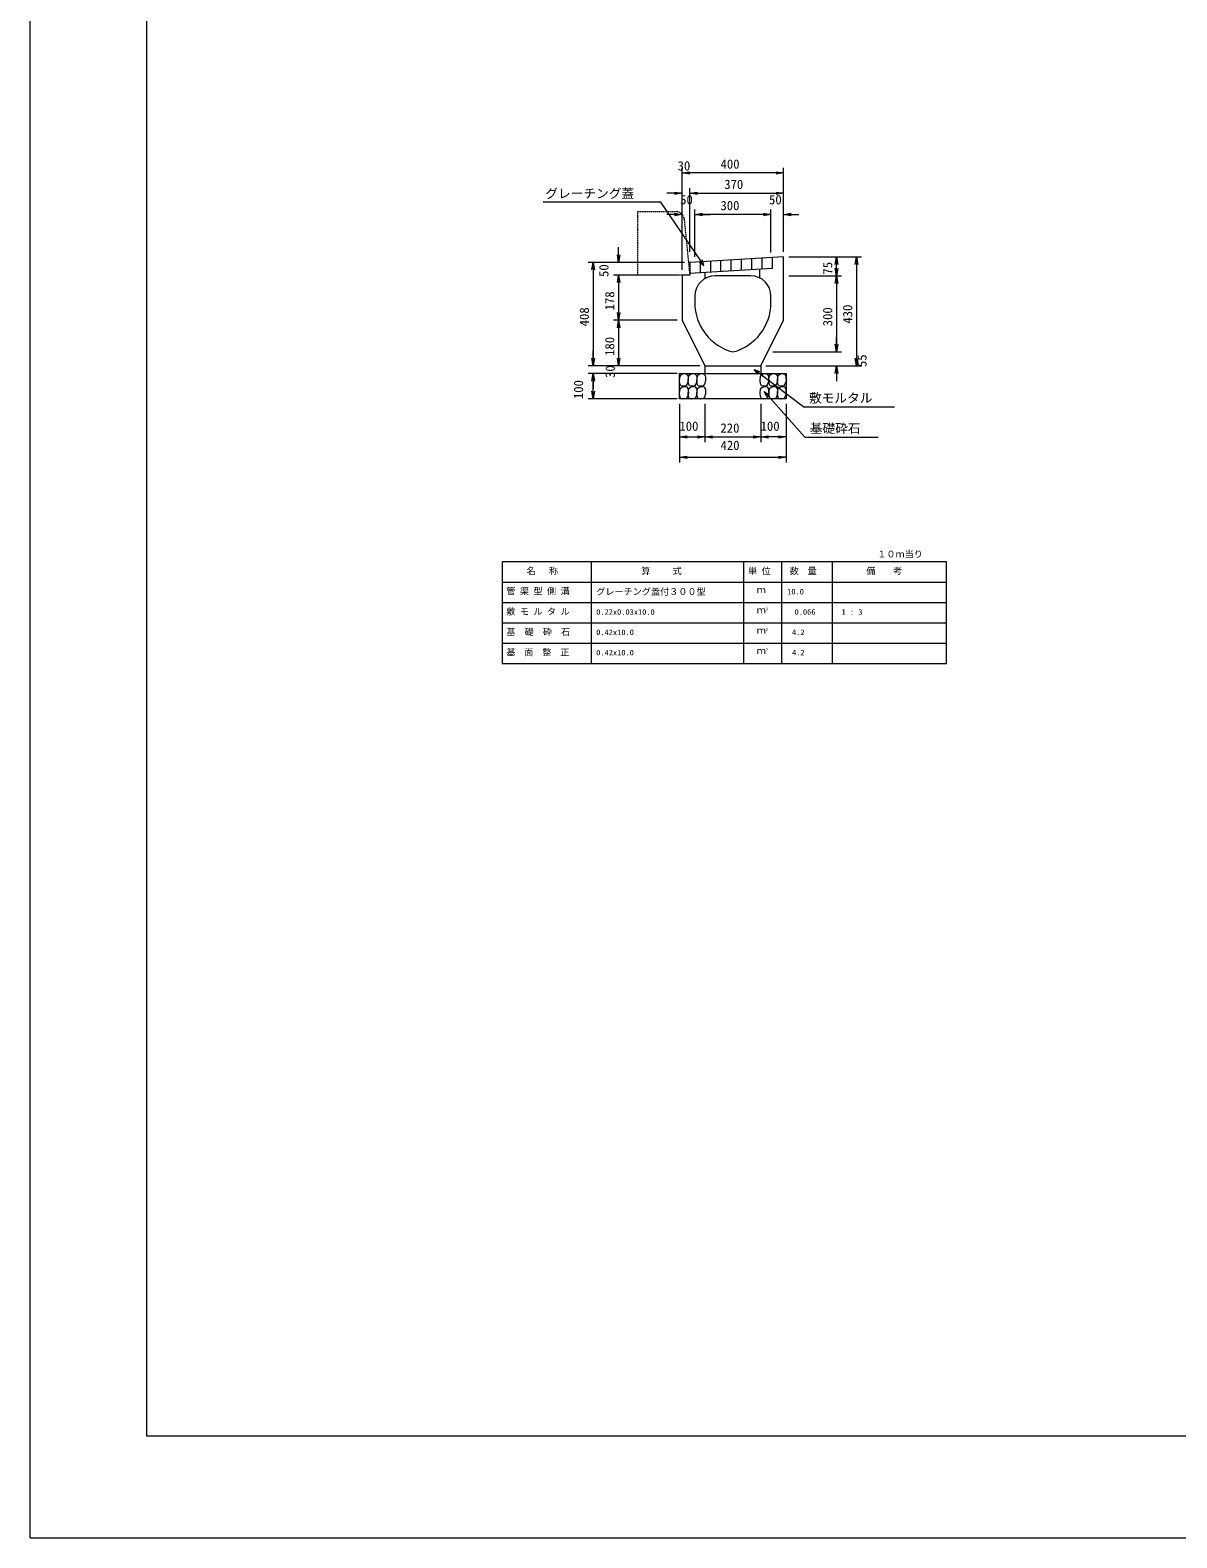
# Model space of a CAD drawing. Units: millimetres on the paper. Extents: x 0 to 841, y 0 to 594.
# Drawn here: x 0 to 225.9, y 0 to 297 of the extents above; entities that cross this region are included whole.
import ezdxf
from ezdxf.enums import TextEntityAlignment as Align

# ---------------------------------------------------------------- set-up
doc = ezdxf.new("R2010")
doc.units = ezdxf.units.MM
doc.linetypes.add('USER1', pattern=[0.375, 0.25, -0.125])
for name, color, linetype, lineweight in [('D-MTR-FRAM（材料表図枠）', 2, 'Continuous', 18), ('D-STR-DIM（寸法）', 7, 'Continuous', 18), ('D-STR-HTXT（旗揚げ）', 7, 'Continuous', 18), ('D-STR-STRn（構造物）', 7, 'Continuous', 18), ('D-STR（構造物外形線）', 1, 'Continuous', 18), ('D-TTL(外枠）', 2, 'Continuous', 18), ('DEFPOINTS_2', 8, 'Continuous', 18)]:
    doc.layers.add(name, color=color, linetype=linetype, lineweight=lineweight)
doc.layers.add('D-MTR-TXT(文字列）', color=7, linetype='Continuous')
doc.layers.add('D-STR-TXT（文字）', color=7, linetype='Continuous')
doc.styles.add('ＭＳ ゴシック', font='')
doc.styles.get('ＭＳ ゴシック').set_extended_font_data('MS Gothic')

msp = doc.modelspace()

# ---------------------------------------------------------------- linework, layer by layer
at = {"layer": 'D-MTR-FRAM（材料表図枠）'}
for p, q in [((93, 192.254), (93, 172.254)), ((180.5, 192.254), (93, 192.254)), ((110.5, 192.254), (110.5, 172.254)), ((140.5, 192.254), (140.5, 172.254)), ((148, 192.254), (148, 172.254)), ((158, 192.254), (158, 172.254)), ((180.5, 172.254), (180.5, 192.254)), ((93, 188.254), (180.5, 188.254)), ((93, 184.254), (180.5, 184.254)), ((93, 180.254), (180.5, 180.254)), ((93, 176.254), (180.5, 176.254)), ((93, 172.254), (180.5, 172.254))]:
    msp.add_line(p, q, dxfattribs=at)
at = {"layer": 'D-STR-DIM（寸法）'}
for p, q in [((128.414, 253.361), (128.414, 269.861)), ((128.414, 268.861), (129.914, 269.111)), ((129.914, 268.611), (128.414, 268.861)), ((128.414, 268.861), (129.914, 268.861)), ((146.914, 268.861), (129.914, 268.861)), ((146.914, 269.111), (148.414, 268.861)), ((148.414, 268.861), (146.914, 268.611)), ((148.414, 268.861), (146.914, 268.861)), ((148.414, 253.361), (148.414, 269.861)), ((126.914, 264.861), (125.414, 264.861)), ((126.914, 265.111), (128.414, 264.861)), ((128.414, 264.861), (126.914, 264.611)), ((128.414, 264.861), (126.914, 264.861)), ((129.914, 253.361), (129.914, 265.861)), ((129.914, 264.861), (131.414, 265.111)), ((129.914, 264.861), (131.414, 265.111)), ((131.414, 264.611), (129.914, 264.861)), ((129.914, 264.861), (131.414, 264.861)), ((131.414, 264.611), (129.914, 264.861)), ((129.914, 264.861), (131.414, 264.861)), ((131.414, 264.861), (146.914, 264.861)), ((131.414, 264.861), (132.914, 264.861)), ((146.914, 265.111), (148.414, 264.861)), ((148.414, 264.861), (146.914, 264.611)), ((148.414, 264.861), (146.914, 264.861)), ((128.414, 249.761), (128.414, 261.682)), ((130.914, 252.321), (130.914, 261.682)), ((130.914, 252.321), (130.914, 261.682)), ((145.914, 253.213), (145.914, 261.682)), ((145.914, 253.213), (145.914, 261.682)), ((148.414, 253.361), (148.414, 261.682)), ((126.914, 260.682), (125.414, 260.682)), ((126.914, 260.932), (128.414, 260.682)), ((128.414, 260.682), (126.914, 260.432)), ((128.414, 260.682), (126.914, 260.682)), ((130.914, 260.682), (132.414, 260.932)), ((130.914, 260.682), (132.414, 260.932)), ((132.414, 260.432), (130.914, 260.682)), ((130.914, 260.682), (132.414, 260.682)), ((132.414, 260.432), (130.914, 260.682)), ((130.914, 260.682), (132.414, 260.682)), ((132.414, 260.682), (133.914, 260.682)), ((144.414, 260.682), (132.414, 260.682)), ((144.414, 260.682), (142.914, 260.682)), ((144.414, 260.932), (145.914, 260.682)), ((144.414, 260.932), (145.914, 260.682)), ((145.914, 260.682), (144.414, 260.432)), ((145.914, 260.682), (144.414, 260.682)), ((145.914, 260.682), (144.414, 260.432)), ((145.914, 260.682), (144.414, 260.682)), ((148.414, 260.682), (149.914, 260.932)), ((149.914, 260.432), (148.414, 260.682)), ((148.414, 260.682), (149.914, 260.682)), ((149.914, 260.682), (151.414, 260.682)), ((115.914, 251.261), (115.664, 252.761)), ((115.914, 252.761), (115.914, 254.261)), ((116.164, 252.761), (115.914, 251.261)), ((115.914, 251.261), (115.914, 252.761)), ((127.414, 251.261), (109.914, 251.261)), ((110.664, 249.761), (110.914, 251.261)), ((110.914, 251.261), (111.164, 249.761)), ((110.914, 251.261), (110.914, 249.761)), ((110.914, 249.761), (110.914, 232.361)), ((128.914, 251.261), (114.914, 251.261)), ((131.841, 251.393), (132.725, 250.634)), ((132.725, 250.634), (132.09, 251.563)), ((132.725, 250.634), (132.339, 251.733)), ((149.414, 252.361), (159.841, 252.361)), ((149.414, 252.361), (163.774, 252.361)), ((158.591, 250.861), (158.841, 252.361)), ((158.841, 248.611), (158.591, 250.111)), ((158.841, 252.361), (159.091, 250.861)), ((158.841, 252.361), (158.841, 250.861)), ((158.841, 250.111), (158.841, 250.861)), ((159.091, 250.111), (158.841, 248.611)), ((158.841, 248.611), (158.841, 250.111)), ((162.524, 250.861), (162.774, 252.361)), ((162.774, 252.361), (163.024, 250.861)), ((162.774, 252.361), (162.774, 250.861)), ((162.774, 250.861), (162.774, 232.361)), ((127.414, 248.761), (114.914, 248.761)), ((127.414, 248.761), (114.914, 248.761)), ((115.664, 247.261), (115.914, 248.761)), ((115.664, 247.261), (115.914, 248.761)), ((115.914, 248.761), (116.164, 247.261)), ((115.914, 248.761), (115.914, 247.261)), ((115.914, 248.761), (116.164, 247.261)), ((115.914, 248.761), (115.914, 247.261)), ((115.914, 247.261), (115.914, 245.761)), ((115.914, 247.261), (115.914, 241.361)), ((149.414, 248.611), (159.841, 248.611)), ((149.414, 248.611), (159.841, 248.611)), ((158.591, 247.111), (158.841, 248.611)), ((158.841, 248.611), (159.091, 247.111)), ((158.841, 248.611), (158.841, 247.111)), ((158.841, 247.111), (158.841, 235.111)), ((115.914, 239.861), (115.664, 241.361)), ((116.164, 241.361), (115.914, 239.861)), ((115.914, 239.861), (115.914, 241.361)), ((127.414, 239.861), (114.914, 239.861)), ((127.414, 239.861), (114.914, 239.861)), ((115.664, 238.361), (115.914, 239.861)), ((115.914, 239.861), (116.164, 238.361)), ((115.914, 239.861), (115.914, 238.361)), ((115.914, 238.361), (115.914, 232.361)), ((158.841, 233.611), (158.591, 235.111)), ((158.841, 233.611), (158.591, 235.111)), ((158.841, 235.111), (158.841, 236.611)), ((159.091, 235.111), (158.841, 233.611)), ((158.841, 233.611), (158.841, 235.111)), ((159.091, 235.111), (158.841, 233.611)), ((158.841, 233.611), (158.841, 235.111)), ((110.914, 230.861), (110.664, 232.361)), ((110.914, 230.861), (110.664, 232.361)), ((110.914, 232.361), (110.914, 233.861)), ((111.164, 232.361), (110.914, 230.861)), ((110.914, 230.861), (110.914, 232.361)), ((111.164, 232.361), (110.914, 230.861)), ((110.914, 230.861), (110.914, 232.361)), ((115.914, 230.861), (115.664, 232.361)), ((116.164, 232.361), (115.914, 230.861)), ((115.914, 230.861), (115.914, 232.361)), ((146.289, 233.611), (159.841, 233.611)), ((146.289, 233.611), (159.841, 233.611)), ((162.774, 230.861), (162.524, 232.361)), ((163.024, 232.361), (162.774, 230.861)), ((162.774, 230.861), (162.774, 232.361)), ((131.914, 230.861), (109.914, 230.861)), ((127.414, 230.861), (109.914, 230.861)), ((126.914, 229.361), (109.914, 229.361)), ((127.414, 229.361), (109.914, 229.361)), ((110.664, 227.861), (110.914, 229.361)), ((110.664, 227.861), (110.914, 229.361)), ((110.914, 229.361), (111.164, 227.861)), ((110.914, 229.361), (110.914, 227.861)), ((110.914, 229.361), (111.164, 227.861)), ((110.914, 229.361), (110.914, 227.861)), ((131.914, 230.861), (114.914, 230.861)), ((143.319, 229.263), (142.6, 230.179)), ((142.6, 230.179), (143.681, 229.745)), ((142.6, 230.179), (143.5, 229.504)), ((144.914, 230.861), (159.841, 230.861)), ((144.914, 230.861), (163.774, 230.861)), ((158.591, 229.361), (158.841, 230.861)), ((158.841, 230.861), (159.091, 229.361)), ((158.841, 230.861), (158.841, 229.361)), ((158.841, 229.361), (158.841, 227.861)), ((110.914, 224.361), (110.664, 225.861)), ((110.914, 227.861), (110.914, 226.361)), ((110.914, 225.861), (110.914, 227.861)), ((111.164, 225.861), (110.914, 224.361)), ((110.914, 224.361), (110.914, 225.861)), ((145.11, 224.748), (144.586, 225.788)), ((144.586, 225.788), (145.56, 225.149)), ((144.586, 225.788), (145.335, 224.948)), ((127.414, 224.361), (109.914, 224.361)), ((127.914, 223.361), (127.914, 215.861)), ((127.914, 223.361), (127.914, 211.861)), ((132.914, 223.361), (132.914, 215.861)), ((132.914, 223.361), (132.914, 215.861)), ((143.914, 223.361), (143.914, 215.861)), ((143.914, 223.361), (143.914, 215.861)), ((148.914, 223.361), (148.914, 215.861)), ((148.914, 223.361), (148.914, 211.861)), ((127.914, 216.861), (129.414, 217.111)), ((129.414, 216.611), (127.914, 216.861)), ((127.914, 216.861), (129.414, 216.861)), ((129.414, 216.861), (131.414, 216.861)), ((131.414, 217.111), (132.914, 216.861)), ((132.914, 216.861), (131.414, 216.611)), ((132.914, 216.861), (131.414, 216.861)), ((132.914, 216.861), (134.414, 217.111)), ((134.414, 216.611), (132.914, 216.861)), ((132.914, 216.861), (134.414, 216.861)), ((134.414, 216.861), (142.414, 216.861)), ((142.414, 217.111), (143.914, 216.861)), ((143.914, 216.861), (142.414, 216.611)), ((143.914, 216.861), (142.414, 216.861)), ((143.914, 216.861), (145.414, 217.111)), ((145.414, 216.611), (143.914, 216.861)), ((143.914, 216.861), (145.414, 216.861)), ((147.414, 216.861), (145.414, 216.861)), ((147.414, 217.111), (148.914, 216.861)), ((148.914, 216.861), (147.414, 216.611)), ((148.914, 216.861), (147.414, 216.861)), ((127.914, 212.861), (129.414, 213.111)), ((129.414, 212.611), (127.914, 212.861)), ((127.914, 212.861), (129.414, 212.861)), ((129.414, 212.861), (147.414, 212.861)), ((147.414, 213.111), (148.914, 212.861)), ((148.914, 212.861), (147.414, 212.611)), ((148.914, 212.861), (147.414, 212.861))]:
    msp.add_line(p, q, dxfattribs=at)
at = {"layer": 'D-STR-HTXT（旗揚げ）'}
for p, q in [((124.202, 263.117), (101.078, 263.117)), ((132.09, 251.563), (124.202, 263.117)), ((143.5, 229.504), (152.405, 222.823)), ((145.335, 224.948), (152.573, 216.845)), ((152.405, 222.823), (170.261, 222.823)), ((152.573, 216.845), (167.047, 216.845))]:
    msp.add_line(p, q, dxfattribs=at)
at = {"layer": 'D-STR-STRn（構造物）', "linetype": 'USER1'}
for p, q in [((119.664, 248.761), (119.664, 261.261)), ((119.664, 261.261), (127.306, 261.261)), ((128.799, 259.911), (129.914, 248.761)), ((129.914, 248.761), (119.664, 248.761))]:
    msp.add_line(p, q, dxfattribs=at)
at = {"layer": 'D-STR-STRn（構造物）'}
for p, q in [((127.914, 229.361), (148.914, 229.361)), ((127.914, 224.361), (127.914, 229.361)), ((127.924, 228.006), (128.023, 228.797)), ((128.023, 228.797), (128.188, 229.094)), ((128.188, 229.094), (128.518, 229.292)), ((128.518, 229.292), (128.947, 229.358)), ((128.947, 229.358), (129.31, 229.259)), ((129.31, 229.259), (129.54, 228.962)), ((129.54, 228.962), (129.606, 228.6)), ((129.605, 228.006), (129.704, 228.797)), ((129.704, 228.797), (129.868, 229.094)), ((129.868, 229.094), (130.198, 229.292)), ((130.198, 229.292), (130.627, 229.358)), ((130.627, 229.358), (130.99, 229.259)), ((130.99, 229.259), (131.221, 228.962)), ((131.221, 228.962), (131.287, 228.6)), ((131.325, 228.006), (131.424, 228.797)), ((131.424, 228.797), (131.589, 229.094)), ((131.589, 229.094), (131.919, 229.292)), ((131.919, 229.292), (132.347, 229.358)), ((132.347, 229.358), (132.71, 229.259)), ((132.71, 229.259), (132.941, 228.962)), ((132.914, 230.861), (132.914, 229.361)), ((132.941, 228.962), (133.007, 228.6)), ((143.772, 228.006), (143.871, 228.797)), ((143.871, 228.797), (144.036, 229.094)), ((143.914, 230.861), (143.914, 229.361)), ((144.036, 229.094), (144.366, 229.292)), ((144.366, 229.292), (144.795, 229.358)), ((144.795, 229.358), (145.158, 229.259)), ((145.158, 229.259), (145.388, 228.962)), ((145.388, 228.962), (145.454, 228.6)), ((145.493, 228.006), (145.592, 228.797)), ((145.592, 228.797), (145.757, 229.094)), ((145.757, 229.094), (146.086, 229.292)), ((146.086, 229.292), (146.515, 229.358)), ((146.515, 229.358), (146.878, 229.259)), ((146.878, 229.259), (147.109, 228.962)), ((147.109, 228.962), (147.175, 228.6)), ((147.173, 228.006), (147.272, 228.797)), ((147.272, 228.797), (147.437, 229.094)), ((147.437, 229.094), (147.766, 229.292)), ((147.766, 229.292), (148.195, 229.358)), ((148.195, 229.358), (148.558, 229.259)), ((148.558, 229.259), (148.789, 228.962)), ((148.789, 228.962), (148.855, 228.6)), ((148.914, 229.361), (148.914, 224.361)), ((127.99, 227.347), (127.924, 228.006)), ((127.927, 225.47), (128.026, 226.261)), ((128.188, 226.952), (127.99, 227.347)), ((128.026, 226.261), (128.191, 226.557)), ((128.65, 226.853), (128.188, 226.952)), ((128.191, 226.557), (128.521, 226.755)), ((128.521, 226.755), (128.95, 226.821)), ((129.178, 226.919), (128.65, 226.853)), ((128.95, 226.821), (129.313, 226.722)), ((129.409, 227.248), (129.178, 226.919)), ((129.313, 226.722), (129.543, 226.426)), ((129.639, 227.908), (129.409, 227.248)), ((129.543, 226.426), (129.609, 226.063)), ((129.671, 227.347), (129.605, 228.006)), ((129.606, 228.6), (129.639, 227.908)), ((129.608, 225.47), (129.707, 226.261)), ((129.609, 226.063), (129.642, 225.371)), ((129.868, 226.952), (129.671, 227.347)), ((129.707, 226.261), (129.871, 226.557)), ((130.33, 226.853), (129.868, 226.952)), ((129.871, 226.557), (130.201, 226.755)), ((130.201, 226.755), (130.63, 226.821)), ((130.858, 226.919), (130.33, 226.853)), ((130.63, 226.821), (130.993, 226.722)), ((131.089, 227.248), (130.858, 226.919)), ((130.993, 226.722), (131.224, 226.426)), ((131.32, 227.908), (131.089, 227.248)), ((131.224, 226.426), (131.29, 226.063)), ((131.287, 228.6), (131.32, 227.908)), ((131.29, 226.063), (131.323, 225.371)), ((131.391, 227.347), (131.325, 228.006)), ((131.328, 225.47), (131.427, 226.261)), ((131.589, 226.952), (131.391, 227.347)), ((131.427, 226.261), (131.592, 226.557)), ((132.05, 226.853), (131.589, 226.952)), ((131.592, 226.557), (131.922, 226.755)), ((131.922, 226.755), (132.35, 226.821)), ((132.578, 226.919), (132.05, 226.853)), ((132.35, 226.821), (132.713, 226.722)), ((132.809, 227.248), (132.578, 226.919)), ((132.713, 226.722), (132.944, 226.426)), ((133.04, 227.908), (132.809, 227.248)), ((132.944, 226.426), (133.01, 226.063)), ((133.007, 228.6), (133.04, 227.908)), ((133.01, 226.063), (133.043, 225.371)), ((143.838, 227.347), (143.772, 228.006)), ((143.775, 225.47), (143.874, 226.261)), ((144.036, 226.952), (143.838, 227.347)), ((143.874, 226.261), (144.039, 226.557)), ((144.498, 226.853), (144.036, 226.952)), ((144.039, 226.557), (144.369, 226.755)), ((144.369, 226.755), (144.798, 226.821)), ((145.026, 226.919), (144.498, 226.853)), ((144.798, 226.821), (145.161, 226.722)), ((145.257, 227.248), (145.026, 226.919)), ((145.161, 226.722), (145.391, 226.426)), ((145.487, 227.908), (145.257, 227.248)), ((145.391, 226.426), (145.457, 226.063)), ((145.454, 228.6), (145.487, 227.908)), ((145.457, 226.063), (145.49, 225.371)), ((145.559, 227.347), (145.493, 228.006)), ((145.496, 225.47), (145.595, 226.261)), ((145.757, 226.952), (145.559, 227.347)), ((145.595, 226.261), (145.76, 226.557)), ((146.218, 226.853), (145.757, 226.952)), ((145.76, 226.557), (146.089, 226.755)), ((146.089, 226.755), (146.518, 226.821)), ((146.746, 226.919), (146.218, 226.853)), ((146.518, 226.821), (146.881, 226.722)), ((146.977, 227.248), (146.746, 226.919)), ((146.881, 226.722), (147.112, 226.426)), ((147.208, 227.908), (146.977, 227.248)), ((147.112, 226.426), (147.178, 226.063)), ((147.239, 227.347), (147.173, 228.006)), ((147.175, 228.6), (147.208, 227.908)), ((147.176, 225.47), (147.275, 226.261)), ((147.178, 226.063), (147.211, 225.371)), ((147.437, 226.952), (147.239, 227.347)), ((147.275, 226.261), (147.44, 226.557)), ((147.898, 226.853), (147.437, 226.952)), ((147.44, 226.557), (147.769, 226.755)), ((147.769, 226.755), (148.198, 226.821)), ((148.426, 226.919), (147.898, 226.853)), ((148.198, 226.821), (148.561, 226.722)), ((148.657, 227.248), (148.426, 226.919)), ((148.561, 226.722), (148.792, 226.426)), ((148.888, 227.908), (148.657, 227.248)), ((148.792, 226.426), (148.858, 226.063)), ((148.855, 228.6), (148.888, 227.908)), ((148.858, 226.063), (148.891, 225.371)), ((148.914, 224.361), (127.914, 224.361)), ((127.993, 224.811), (127.927, 225.47)), ((128.191, 224.415), (127.993, 224.811)), ((128.653, 224.316), (128.191, 224.415)), ((129.181, 224.382), (128.653, 224.316)), ((129.412, 224.712), (129.181, 224.382)), ((129.642, 225.371), (129.412, 224.712)), ((129.674, 224.811), (129.608, 225.47)), ((129.871, 224.415), (129.674, 224.811)), ((130.333, 224.316), (129.871, 224.415)), ((130.861, 224.382), (130.333, 224.316)), ((131.092, 224.712), (130.861, 224.382)), ((131.323, 225.371), (131.092, 224.712)), ((131.394, 224.811), (131.328, 225.47)), ((131.592, 224.415), (131.394, 224.811)), ((132.053, 224.316), (131.592, 224.415)), ((132.581, 224.382), (132.053, 224.316)), ((132.812, 224.712), (132.581, 224.382)), ((133.043, 225.371), (132.812, 224.712)), ((143.841, 224.811), (143.775, 225.47)), ((144.039, 224.415), (143.841, 224.811)), ((144.501, 224.316), (144.039, 224.415)), ((145.029, 224.382), (144.501, 224.316)), ((145.26, 224.712), (145.029, 224.382)), ((145.49, 225.371), (145.26, 224.712)), ((145.562, 224.811), (145.496, 225.47)), ((145.76, 224.415), (145.562, 224.811)), ((146.221, 224.316), (145.76, 224.415)), ((146.749, 224.382), (146.221, 224.316)), ((146.98, 224.712), (146.749, 224.382)), ((147.211, 225.371), (146.98, 224.712)), ((147.242, 224.811), (147.176, 225.47)), ((147.44, 224.415), (147.242, 224.811)), ((147.901, 224.316), (147.44, 224.415)), ((148.429, 224.382), (147.901, 224.316)), ((148.66, 224.712), (148.429, 224.382)), ((148.891, 225.371), (148.66, 224.712))]:
    msp.add_line(p, q, dxfattribs=at)
at = {"layer": 'D-STR-STRn（構造物）', "linetype": 'USER1'}
msp.add_arc((127.306, 259.761), 1.5, 5.71059, 90, dxfattribs=at)
at = {"layer": 'D-STR（構造物外形線）'}
for p, q in [((148.414, 252.361), (129.914, 251.261)), ((129.914, 251.261), (129.914, 248.761)), ((146.164, 250.028), (129.914, 249.061)), ((131.945, 251.382), (131.945, 249.182)), ((133.976, 251.503), (133.976, 249.303)), ((136.007, 251.624), (136.007, 249.424)), ((138.039, 251.744), (138.039, 249.544)), ((140.07, 251.865), (140.07, 249.665)), ((142.101, 251.986), (142.101, 249.786)), ((143.664, 249.879), (143.664, 248.208)), ((144.132, 252.107), (144.132, 249.907)), ((146.164, 252.228), (146.164, 250.028)), ((148.414, 239.861), (148.414, 252.361)), ((129.914, 248.761), (128.414, 248.761)), ((128.414, 248.761), (128.414, 239.861)), ((132.914, 249.24), (132.914, 248.075)), ((141.914, 248.611), (134.914, 248.611)), ((130.914, 244.611), (130.914, 243.294)), ((145.914, 243.294), (145.914, 244.611)), ((128.414, 239.861), (132.914, 230.861)), ((143.914, 230.861), (148.414, 239.861)), ((132.914, 230.861), (143.914, 230.861))]:
    msp.add_line(p, q, dxfattribs=at)
for centre, radius, start, end in [((134.914, 244.611), 4, 90, 180), ((141.914, 244.611), 4, 0, 90), ((140.914, 243.294), 10, 180, 255.52249), ((135.914, 243.294), 10, 284.47751, 0)]:
    msp.add_arc(centre, radius, start, end, dxfattribs=at)
at = {"layer": 'D-TTL(外枠）'}
for p, q in [((23, 20), (23, 574)), ((818, 20), (23, 20))]:
    msp.add_line(p, q, dxfattribs=at)
at = {"layer": 'DEFPOINTS_2'}
for q in [(0, 594), (841, 0)]:
    msp.add_line((0, 0), q, dxfattribs=at)

# ---------------------------------------------------------------- texts
at = {"layer": 'D-MTR-TXT(文字列）', "style": 'ＭＳ ゴシック'}
for s, height, p in [('１０ｍ当り  ', 1.283, (166.855, 192.754)), ('名   称', 1.283, (97.77, 189.437)), ('算     式', 1.283, (120.375, 189.437)), ('単 位', 1.283, (141.407, 189.428)), ('数  量', 1.283, (149.589, 189.446)), ('備    考', 1.283, (164.702, 189.432)), ('管 渠 型 側 溝', 1.283, (93.791, 185.459)), ('グレーチング蓋付３００型', 1.283, (111.5, 185.379)), ('ｍ', 1.283, (143.113, 185.748)), ('10.0    ', 1.1, (149.102, 185.516)), ('敷 モ ル タ ル', 1.283, (93.791, 181.45)), ('0.22x0.03x10.0', 1.1, (111.5, 181.504)), ('ｍ', 1.283, (143.113, 181.748)), (' ３', 0.5499, (144.25, 182.504)), ('0.066', 1.1, (150.563, 181.512)), (' 1 : 3', 1.1, (159, 181.504)), ('基\u3000礎\u3000砕\u3000石', 1.283, (93.791, 177.432)), ('0.42x10.0', 1.1, (111.5, 177.504)), ('ｍ', 1.283, (143.113, 177.748)), (' ２', 0.5499, (144.25, 178.504)), ('4.2', 1.1, (150.063, 177.512)), ('基  面  整  正', 1.283, (93.791, 173.415)), ('0.42x10.0', 1.1, (111.5, 173.504)), ('ｍ', 1.283, (143.113, 173.748)), (' ２', 0.5499, (144.25, 174.504)), ('4.2', 1.1, (150.063, 173.512))]:
    msp.add_text(s, height=height, dxfattribs=at).set_placement(p, align=Align.BOTTOM_LEFT)
at = {"layer": 'D-STR-DIM（寸法）', "style": 'ＭＳ ゴシック'}
for s, p in [('30', (127.533, 268.811)), ('400', (135.99, 269.161)), ('370', (136.721, 265.161)), ('50', (128.033, 262.132)), ('50', (145.533, 262.132)), ('300', (135.971, 260.982)), ('100', (127.882, 217.529)), ('100', (143.882, 217.529)), ('220', (135.964, 217.161)), ('420', (135.99, 213.757))]:
    msp.add_text(s, height=1.833, dxfattribs=at).set_placement(p, align=Align.BOTTOM_LEFT)
for s, p in [('50', (114.464, 248.381)), ('75', (158.541, 248.856)), ('178', (115.614, 241.799)), ('408', (110.614, 238.656)), ('300', (158.541, 238.668)), ('430', (162.474, 239.187)), ('180', (115.614, 232.83)), ('55', (165.291, 230.637)), ('30', (115.707, 228.481)), ('100', (109.464, 224.33))]:
    msp.add_text(s, height=1.833, rotation=90, dxfattribs=at).set_placement(p, align=Align.BOTTOM_LEFT)
at = {"layer": 'D-STR-TXT（文字）', "style": 'ＭＳ ゴシック'}
for s, p in [('グレーチング蓋', (101.472, 263.367)), ('敷モルタル', (153.405, 223.073)), ('基礎砕石', (153.573, 217.095))]:
    msp.add_text(s, height=1.833, dxfattribs=at).set_placement(p, align=Align.BOTTOM_LEFT)

doc.saveas('drawing.dxf')
